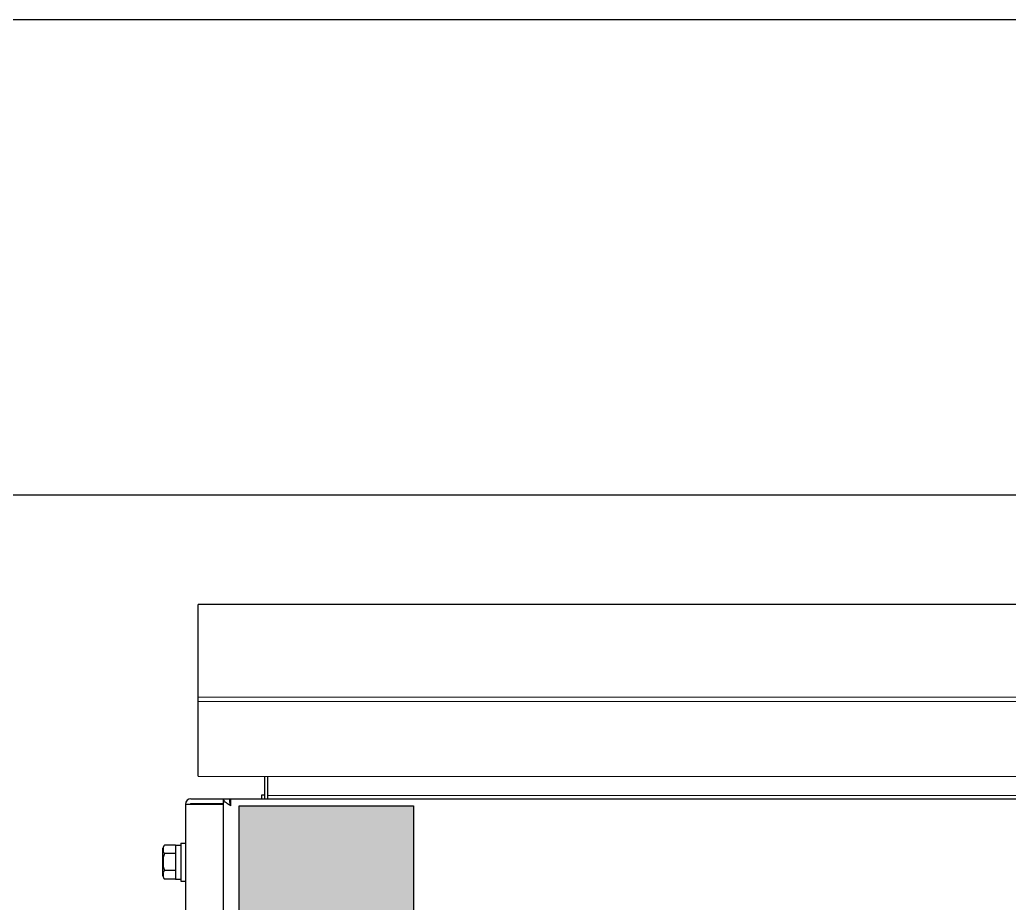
# Model space of a CAD drawing. Header units: millimetres. Extents: x 55614 to 110757, y -66981 to -47484.
# Drawn here: x 88755.6 to 89068, y -55719.2 to -55440.2 of the extents above; entities that cross this region are included whole.
import ezdxf

# ---------------------------------------------------------------- set-up
doc = ezdxf.new("R2010")
doc.units = ezdxf.units.MM
doc.layers.get('0').update_dxf_attribs({"lineweight": 15})
for name, color, linetype in [('2401-00300-M6-16HWMC_0', 7, 'Continuous'), ('4212-68099_1_0', 7, 'Continuous'), ('4212-73754_1_0', 7, 'Continuous'), ('4212-98011_2_2_0', 7, 'Continuous'), ('4212-98011_2_3_0', 7, 'Continuous'), ('4212-Y040801_1_1_0', 7, 'Continuous'), ('layer 3', 7, 'Continuous')]:
    doc.layers.add(name, color=color, linetype=linetype)
doc.layers.add('THICK', color=7, linetype='Continuous', lineweight=0)

# ---------------------------------------------------------------- blocks, each defined once
blk = doc.blocks.new('erwqre')
h = blk.add_hatch(color=1)
edge = h.paths.add_edge_path()
edge.add_spline(control_points=[(14369.21, -13680.9), (14382.96, -13662.24), (14396.71, -13643.57), (14396.71, -13643.57), (14396.71, -13643.57), (14396.71, -13643.57), (14396.71, -13503.04), (14396.71, -13362.5)], knot_values=[0.375, 0.375, 0.375, 0.375, 0.5, 0.5, 0.5, 0.5, 0.625, 0.625, 0.625, 0.625], degree=3, periodic=0)
edge.add_spline(control_points=[(14396.71, -13362.5), (14396.71, -13221.97), (14396.71, -13081.43), (14396.71, -13081.43), (14396.71, -13081.43), (14396.71, -13081.43), (14382.96, -13081.43), (14369.21, -13081.43)], knot_values=[0.625, 0.625, 0.625, 0.625, 0.75, 0.75, 0.75, 0.75, 0.875, 0.875, 0.875, 0.875], degree=3, periodic=0)
edge.add_spline(control_points=[(14369.21, -13081.43), (14355.46, -13081.43), (14341.71, -13081.43), (14341.71, -13081.43), (14341.71, -13081.43), (14341.71, -13240.63), (14341.71, -13399.83)], knot_values=[0.875, 0.875, 0.875, 0.875, 1, 1, 1, 1.125, 1.125, 1.125, 1.125], degree=3, periodic=0)
edge.add_spline(control_points=[(14341.71, -13399.83), (14341.71, -13559.03), (14341.71, -13718.23), (14341.71, -13718.23), (14341.71, -13718.23), (14341.71, -13718.23), (14355.46, -13699.57), (14369.21, -13680.9)], knot_values=[0.125, 0.125, 0.125, 0.125, 0.25, 0.25, 0.25, 0.25, 0.375, 0.375, 0.375, 0.375], degree=3, periodic=0)
edge = h.paths.add_edge_path()
edge.add_spline(control_points=[(14396.71, -13673.58), (14396.71, -13668.58), (14396.71, -13663.58), (14396.71, -13663.58), (14396.71, -13663.58), (14396.71, -13663.58), (14382.96, -13682.24), (14369.21, -13700.91)], knot_values=[0.625, 0.625, 0.625, 0.625, 0.75, 0.75, 0.75, 0.75, 0.875, 0.875, 0.875, 0.875], degree=3, periodic=0)
edge.add_spline(control_points=[(14369.21, -13700.91), (14355.46, -13719.57), (14341.71, -13738.24), (14341.71, -13738.24), (14341.71, -13738.24), (14341.71, -13743.24), (14341.71, -13748.24)], knot_values=[0.875, 0.875, 0.875, 0.875, 1, 1, 1, 1.125, 1.125, 1.125, 1.125], degree=3, periodic=0)
edge.add_spline(control_points=[(14341.71, -13748.24), (14341.71, -13753.24), (14341.71, -13758.24), (14341.71, -13758.24), (14341.71, -13758.24), (14341.71, -13758.24), (14355.46, -13739.58), (14369.21, -13720.91)], knot_values=[0.125, 0.125, 0.125, 0.125, 0.25, 0.25, 0.25, 0.25, 0.375, 0.375, 0.375, 0.375], degree=3, periodic=0)
edge.add_spline(control_points=[(14369.21, -13720.91), (14382.96, -13702.25), (14396.71, -13683.58), (14396.71, -13683.58), (14396.71, -13683.58), (14396.71, -13683.58), (14396.71, -13678.58), (14396.71, -13673.58)], knot_values=[0.375, 0.375, 0.375, 0.375, 0.5, 0.5, 0.5, 0.5, 0.625, 0.625, 0.625, 0.625], degree=3, periodic=0)
edge = h.paths.add_edge_path()
edge.add_spline(control_points=[(14369.21, -13760.92), (14382.96, -13742.25), (14396.71, -13723.59), (14396.71, -13723.59), (14396.71, -13723.59), (14396.71, -13723.59), (14396.71, -13718.59), (14396.71, -13713.59)], knot_values=[0.375, 0.375, 0.375, 0.375, 0.5, 0.5, 0.5, 0.5, 0.625, 0.625, 0.625, 0.625], degree=3, periodic=0)
edge.add_spline(control_points=[(14396.71, -13713.59), (14396.71, -13708.59), (14396.71, -13703.58), (14396.71, -13703.58), (14396.71, -13703.58), (14396.71, -13703.58), (14382.96, -13722.25), (14369.21, -13740.91)], knot_values=[0.625, 0.625, 0.625, 0.625, 0.75, 0.75, 0.75, 0.75, 0.875, 0.875, 0.875, 0.875], degree=3, periodic=0)
edge.add_spline(control_points=[(14369.21, -13740.91), (14355.46, -13759.58), (14341.71, -13778.24), (14341.71, -13778.24), (14341.71, -13778.24), (14341.71, -13783.25), (14341.71, -13788.25)], knot_values=[0.875, 0.875, 0.875, 0.875, 1, 1, 1, 1.125, 1.125, 1.125, 1.125], degree=3, periodic=0)
edge.add_spline(control_points=[(14341.71, -13788.25), (14341.71, -13793.25), (14341.71, -13798.25), (14341.71, -13798.25), (14341.71, -13798.25), (14341.71, -13798.25), (14355.46, -13779.58), (14369.21, -13760.92)], knot_values=[0.125, 0.125, 0.125, 0.125, 0.25, 0.25, 0.25, 0.25, 0.375, 0.375, 0.375, 0.375], degree=3, periodic=0)
edge = h.paths.add_edge_path()
edge.add_spline(control_points=[(14369.21, -13800.93), (14382.96, -13782.26), (14396.71, -13763.6), (14396.71, -13763.6), (14396.71, -13763.6), (14396.71, -13763.6), (14396.71, -13758.59), (14396.71, -13753.59)], knot_values=[0.375, 0.375, 0.375, 0.375, 0.5, 0.5, 0.5, 0.5, 0.625, 0.625, 0.625, 0.625], degree=3, periodic=0)
edge.add_spline(control_points=[(14396.71, -13753.59), (14396.71, -13748.59), (14396.71, -13743.59), (14396.71, -13743.59), (14396.71, -13743.59), (14396.71, -13743.59), (14382.96, -13762.26), (14369.21, -13780.92)], knot_values=[0.625, 0.625, 0.625, 0.625, 0.75, 0.75, 0.75, 0.75, 0.875, 0.875, 0.875, 0.875], degree=3, periodic=0)
edge.add_spline(control_points=[(14369.21, -13780.92), (14355.46, -13799.59), (14341.71, -13818.25), (14341.71, -13818.25), (14341.71, -13818.25), (14341.71, -13823.25), (14341.71, -13828.25)], knot_values=[0.875, 0.875, 0.875, 0.875, 1, 1, 1, 1.125, 1.125, 1.125, 1.125], degree=3, periodic=0)
edge.add_spline(control_points=[(14341.71, -13828.25), (14341.71, -13833.25), (14341.71, -13838.26), (14341.71, -13838.26), (14341.71, -13838.26), (14341.71, -13838.26), (14355.46, -13819.59), (14369.21, -13800.93)], knot_values=[0.125, 0.125, 0.125, 0.125, 0.25, 0.25, 0.25, 0.25, 0.375, 0.375, 0.375, 0.375], degree=3, periodic=0)
at = {"layer": 'layer 3', "color": 22}
blk.add_open_spline([(14341.71, -13081.43), (14341.71, -13081.43), (14341.71, -13718.23), (14341.71, -13718.23), (14341.71, -13718.23), (14341.71, -13718.23), (14396.71, -13643.57), (14396.71, -13643.57), (14396.71, -13643.57), (14396.71, -13643.57), (14396.71, -13081.43), (14396.71, -13081.43), (14396.71, -13081.43), (14396.71, -13081.43), (14341.71, -13081.43), (14341.71, -13081.43)], degree=3, knots=[0, 0, 0, 0, 0.25, 0.25, 0.25, 0.25, 0.5, 0.5, 0.5, 0.5, 0.75, 0.75, 0.75, 0.75, 1, 1, 1, 1], dxfattribs=at)
blk = doc.blocks.new('2-1725')
at = {"color": 7, "linetype": 'Continuous'}
for p, q in [((-17189.63, -71518.92), (-18044.63, -71518.82)), ((-17189.63, -71520.32), (-18044.63, -71520.22))]:
    blk.add_line(p, q, dxfattribs=at)
at = {"layer": '2401-00300-M6-16HWMC_0', "color": 7, "linetype": 'Continuous'}
for p, q in [((-18051.73, -71565.59), (-18055.21, -71565.59)), ((-18051.73, -71565.57), (-18051.73, -71576.32)), ((-18051.73, -71565.57), (-18050.08, -71565.57)), ((-18050.08, -71564.95), (-18050.08, -71576.95)), ((-18050.08, -71564.95), (-18048.63, -71564.95)), ((-18055.73, -71575.3), (-18055.73, -71566.59)), ((-18051.73, -71568.27), (-18055.21, -71568.27)), ((-18051.73, -71573.62), (-18055.21, -71573.62)), ((-18051.73, -71576.3), (-18055.21, -71576.3)), ((-18051.73, -71576.32), (-18050.08, -71576.32)), ((-18050.08, -71576.95), (-18048.63, -71576.95))]:
    blk.add_line(p, q, dxfattribs=at)
for centre, start, end in [((-18054.51, -71566.59), 124.948, 180), ((-18054.51, -71575.3), 180, 235.052)]:
    blk.add_arc(centre, 1.22, start, end, dxfattribs=at)
for points, knots in [([(-18055.21, -71565.59), (-18055.33, -71565.67), (-18055.51, -71565.87), (-18055.68, -71566.34), (-18055.71, -71566.93), (-18055.68, -71567.52), (-18055.51, -71567.99), (-18055.33, -71568.19), (-18055.21, -71568.27)], [0, 0, 0, 0, 0.14349, 0.266269, 0.5, 0.733731, 0.856508, 1, 1, 1, 1]), ([(-18055.21, -71568.27), (-18055.48, -71568.64), (-18055.68, -71569.58), (-18055.71, -71570.95), (-18055.68, -71572.31), (-18055.48, -71573.25), (-18055.21, -71573.62)], [0, 0, 0, 0, 0.248888, 0.499999, 0.75111, 1, 1, 1, 1]), ([(-18055.21, -71573.62), (-18055.33, -71573.7), (-18055.51, -71573.91), (-18055.68, -71574.38), (-18055.71, -71574.96), (-18055.68, -71575.55), (-18055.51, -71576.02), (-18055.33, -71576.22), (-18055.21, -71576.3)], [0, 0, 0, 0, 0.143491, 0.266268, 0.499999, 0.733731, 0.856509, 1, 1, 1, 1])]:
    blk.add_open_spline(points, degree=3, knots=knots, dxfattribs=at)
at = {"layer": '4212-68099_1_0', "color": 7, "linetype": 'Continuous'}
for p, q in [((-18036.63, -71550.95), (-18034.63, -71550.95)), ((-18036.63, -73625.95), (-18036.63, -71550.95)), ((-18034.52, -71553.09), (-18034.63, -71553.02)), ((-18034.43, -71553.15), (-18034.52, -71553.09)), ((-18034.43, -71553.15), (-18034.46, -71552.95)), ((-18034.43, -71550.95), (-18034.43, -71553.15)), ((-18034.43, -71550.95), (-17199.83, -71550.95))]:
    blk.add_line(p, q, dxfattribs=at)
blk.add_open_spline([(-18034.63, -71553.02), (-18035.13, -71552.7), (-18035.94, -71552.22), (-18036.63, -71551.34), (-18036.63, -71550.95)], degree=3, knots=[0, 0, 0, 0, 0.597826, 1, 1, 1, 1], dxfattribs=at)
blk.add_open_spline([(-18034.46, -71552.95), (-18034.55, -71552.29), (-18034.63, -71551.62), (-18034.63, -71550.95)], degree=3, dxfattribs=at)
at = {"layer": '4212-73754_1_0', "color": 7, "linetype": 'Continuous'}
for p, q in [((-18048.63, -71552.65), (-18036.63, -71552.65)), ((-18048.63, -71552.65), (-18048.63, -72573.45)), ((-18046.93, -71550.95), (-18036.63, -71550.95)), ((-18046.93, -71552.45), (-18036.63, -71552.45)), ((-18034.63, -71550.95), (-18034.43, -71550.95)), ((-18034.53, -71552.45), (-18034.43, -71552.45)), ((-18034.43, -71552.65), (-18034.5, -71552.65))]:
    blk.add_line(p, q, dxfattribs=at)
for radius in [1.7, 0.2]:
    blk.add_arc((-18046.93, -71552.65), radius, 90, 180, dxfattribs=at)
at = {"layer": '4212-98011_2_2_0', "color": 7, "linetype": 'Continuous'}
for p, q in [((-18023.63, -71543.87), (-18023.63, -71550.95)), ((-18024.63, -71549.87), (-18024.63, -71550.95)), ((-18023.63, -71549.87), (-18024.63, -71549.87))]:
    blk.add_line(p, q, dxfattribs=at)
at = {"layer": '4212-98011_2_3_0', "color": 7, "linetype": 'Continuous'}
for p, q in [((-18022.63, -71549.87), (-18022.63, -71543.87)), ((-18022.63, -71550.95), (-18022.63, -71549.87)), ((-18022.63, -71549.87), (-17211.63, -71549.96))]:
    blk.add_line(p, q, dxfattribs=at)
at = {"layer": '4212-Y040801_1_1_0', "color": 7, "linetype": 'Continuous'}
for p, q in [((-18044.63, -71543.86), (-18044.62, -71489.58)), ((-17189.62, -71489.68), (-18044.62, -71489.58)), ((-18044.63, -71543.86), (-17189.63, -71543.96))]:
    blk.add_line(p, q, dxfattribs=at)
at = {"color": 2}
blk.add_blockref('erwqre', (-32373.34, -58471.71), dxfattribs=at)
blk = doc.blocks.new('RY76UI67U656')
at = {"layer": 'THICK', "lineweight": -3}
blk.add_lwpolyline([(37515.45, -89284.28), (37515.45, -89221.28), (37554.45, -89221.28), (37554.45, -89134.28), (31852.45, -89134.28), (31852.45, -89221.28), (31828.45, -89221.28), (31828.45, -89284.28)], close=True, dxfattribs=at)
blk.add_blockref('2-1725', (50060.59, -17829.34), dxfattribs=at)

msp = doc.modelspace()

# ---------------------------------------------------------------- block references
at = {"layer": 'THICK', "lineweight": -3}
msp.add_blockref('RY76UI67U656', (56795.929, 33694.033), dxfattribs=at)

doc.saveas('drawing.dxf')
